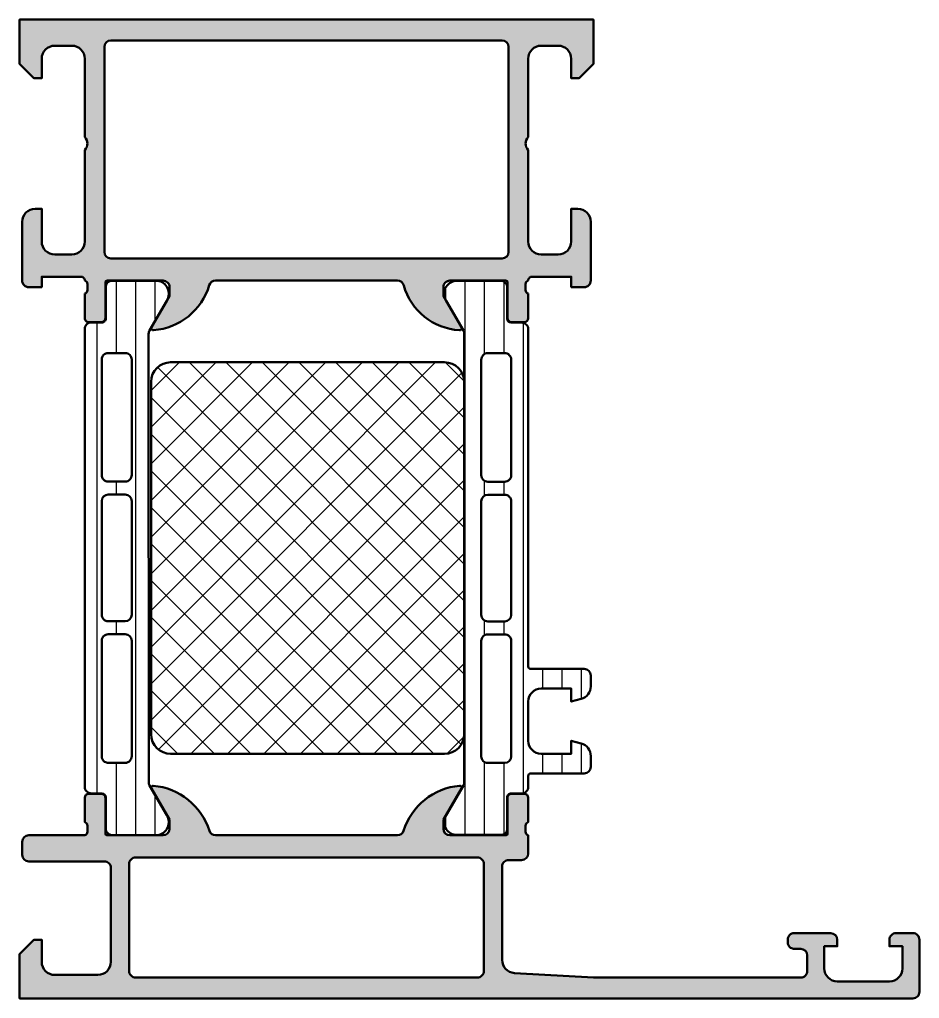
# Model space of a CAD drawing. Extents: x 0 to 69, y 0 to 75.
import ezdxf

# ---------------------------------------------------------------- set-up
doc = ezdxf.new("R2010")
doc.units = 0
for name, color, linetype, lineweight in [('0S-Alu contour', 7, 'Continuous', 50), ('0S-Alu hatch', 252, 'Continuous', 25), ('0S-Plastic contour', 254, 'Continuous', 50), ('0S-Plastic hatch', 253, 'Continuous', 25), ('0S-PT contour', 91, 'Continuous', 50), ('0S-PT hatch', 103, 'Continuous', 25)]:
    doc.layers.add(name, color=color, linetype=linetype, lineweight=lineweight)
pattern_1 = [(90, (0, 0), (-1.4859, 0), [])]

# ---------------------------------------------------------------- blocks, each defined once
blk = doc.blocks.new('347280__54115FE8_53F4_4163_AEB9_845120A99D18_')
at = {"layer": '0S-Alu hatch'}
h = blk.add_hatch(color=256, dxfattribs=at)
edge = h.paths.add_edge_path()
edge.add_ellipse((4.921163553456984, 12.76752059199311), major_axis=(-0.2788950563274032, 0), ratio=1, start_angle=106.41987641947819, end_angle=181.1645893740976, ccw=False)
edge.add_line((4.999999999999953, 12.5), (0.7000961358571649, 12.5))
edge.add_arc((0.7000961358571663, 12), 0.5, 90.00000000000017, 180)
edge.add_line((0.2000961358571662, 12), (0.2000961358571661, 10.99999952697544))
edge.add_arc((0.700099180726141, 11.00000257184423), 0.5000030448782461, 180.0003489156779, 269.9996476707685)
edge.add_line((0.7000961060548465, 10.49999952697544), (6.499999916079106, 10.49999952697544))
edge.add_ellipse((6.500003555435738, 10.00000316633207), major_axis=(-0.4999963606566121, 0), ratio=1, start_angle=179.9995829571355, end_angle=270.0004170425858, ccw=False)
edge.add_line((6.999999916079105, 9.99999952697544), (6.999999916079103, 2.80000305557041))
edge.add_ellipse((5.999980092931275, 2.800022878718241), major_axis=(-1.000019823344302, 0), ratio=1, start_angle=90.0011357601926, end_angle=179.9988642393878, ccw=False)
edge.add_line((5.999999916079101, 1.800003055570414), (2.700012123110368, 1.800003055570414))
edge.add_ellipse((2.699981107679314, 2.799971920933788), major_axis=(-0.9999688658443675, 0), ratio=1, start_angle=-0.0017839387354001701, end_angle=90.00177710862818, ccw=False)
edge.add_line((1.700012242319644, 2.800003055570414), (1.700012242319645, 4.500000003812602))
edge.add_line((1.700012242319645, 4.500000003812602), (1.100006138804019, 4.500000003812602))
edge.add_line((1.100006138804019, 4.500000003812602), (0, 3.400001529691509))
edge.add_line((0, 3.400001529691509), (0, 0))
edge.add_line((0, 0), (68.50000659179933, -2.9e-15))
edge.add_arc((68.50001022786222, 0.499996363937113), 0.499996363950337, 269.9995833348552, 360.0004171022874)
edge.add_line((69.0000065917993, 0.500000003812616), (69.00000659179932, 4.500000003812603))
edge.add_arc((68.50001023115598, 4.50000364316926), 0.4999963606565819, 359.9995829571354, 450.0004170425861)
edge.add_line((68.50000659179935, 5.000000003812597), (67.19998828125246, 5.000000003812599))
edge.add_arc((67.19996802631572, 4.500050774159865), 0.4999492300630374, 89.9976787195175, 180.0058184440998)
edge.add_line((66.70001879883057, 4.5000000038126), (66.70001879883057, 4.000000003812601))
edge.add_line((66.70001879883057, 4.000000003812601), (67.70001879883057, 4.000000003812601))
edge.add_line((67.70001879883057, 4.000000003812601), (67.70001879883058, 2.30000305557042))
edge.add_ellipse((66.699975620331, 2.300046234069983), major_axis=(-1.000043179431732, 0), ratio=1, start_angle=90.00247383897351, end_angle=179.9975261609891, ccw=False)
edge.add_line((66.70001879883058, 1.300003055570402), (62.69998828125245, 1.300003055570416))
edge.add_ellipse((62.69997154912291, 2.299955806839036), major_axis=(-0.9999527514086087, 0), ratio=1, start_angle=-0.002707280691993219, end_angle=90.0009587257033, ccw=False)
edge.add_line((61.70001879883058, 2.30000305557042), (61.70001879883057, 4.000000003812601))
edge.add_line((61.70001879883057, 4.000000003812601), (62.70001879883057, 4.000000003812601))
edge.add_line((62.70001879883057, 4.000000003812601), (62.70001879883057, 4.500000003812601))
edge.add_arc((62.19997006305658, 4.499951268038614), 0.5000487381489312, 0.0055841639549441, 89.99441583599489)
edge.add_line((62.20001879883056, 5.000000003812601), (59.40000048828369, 5.000000003812598))
edge.add_arc((59.39998668829899, 4.500013803797314), 0.499986200205729, 89.99841859459237, 180.0015814054484)
edge.add_line((58.9000004882837, 4.500000003812583), (58.90000048828369, 4.300003055570419))
edge.add_arc((59.39998760670749, 4.299990173994212), 0.4999871185897355, 179.9985238419079, 270.0014761579301)
edge.add_line((59.4000004882837, 3.800003055570416), (59.9000004882837, 3.80000305557041))
edge.add_ellipse((59.89999774741608, 3.300000314702789), major_axis=(-0.5000027408751332, 0), ratio=1, start_angle=180.0003140784808, end_angle=269.99968592142784, ccw=False)
edge.add_line((60.40000048828371, 3.300003055570403), (60.4000004882837, 2.099998477933715))
edge.add_ellipse((59.90000412764031, 2.099994838577084), major_axis=(-0.4999963606566388, 0), ratio=1, start_angle=89.9995829574163, end_angle=180.0004170428646, ccw=False)
edge.add_line((59.9000004882837, 1.599998477933691), (44.00000659179933, 1.599998477933694))
edge.add_line((44.00000659179933, 1.599998477933694), (37.94296923828375, 1.94611359023838))
edge.add_ellipse((37.99999726338676, 2.944476824613395), major_axis=(-0.9999906716559358, 0), ratio=1, start_angle=-0.0006706298242988851, end_angle=86.730730647992, ccw=False)
edge.add_line((37.00000659179932, 2.944488529203235), (37.00000659179933, 10.09999800109651))
edge.add_ellipse((37.50000371916753, 10.10000087372833), major_axis=(-0.4999971273764557, 0), ratio=1, start_angle=-90.0003291812464, end_angle=0.0003291815056059022, ccw=False)
edge.add_line((37.50000659179932, 10.59999800109653), (38.49999998573589, 10.59999800109653))
edge.add_arc((38.49999998573589, 11.09999800109654), 0.5000000000000036, 270, 360)
edge.add_line((38.9999999857359, 11.09999799600222), (39, 12.5))
edge.add_ellipse((39.07883644654303, 12.7675205919931), major_axis=(-0.2788950563274171, 0), ratio=1, start_angle=-1.1645893740997053, end_angle=73.58012358050831, ccw=False)
edge.add_line((38.799999, 12.77318899999148), (38.799999, 13.2267829999915))
edge.add_ellipse((39.07886709564315, 13.23244365946857), major_axis=(-0.2789255417371295, 0), ratio=1, start_angle=-73.57540544464678, end_angle=1.1628700728890067, ccw=False)
edge.add_line((39, 13.49998699999149), (39, 15.37999799999999))
edge.add_arc((38.69999999999999, 15.37999799999999), 0.3000000000000114, 0, 90)
edge.add_line((38.69999999999999, 15.679998), (37.72002568095722, 15.679998))
edge.add_arc((37.72002568095721, 15.37999799999999), 0.3000000000000025, 89.99999999999864, 180)
edge.add_line((37.4200256809572, 15.37999799999999), (37.42002568095721, 12.62000000000001))
edge.add_ellipse((37.3000256809572, 12.62000000000001), major_axis=(-0.1200000000000116, 0), ratio=1, start_angle=90, end_angle=180, ccw=False)
edge.add_line((37.3000256809572, 12.5), (32.99999999999999, 12.50000000000001))
edge.add_ellipse((33, 13.00000000000001), major_axis=(-0.5, 0), ratio=1, start_angle=0, end_angle=89.9999999999992, ccw=False)
edge.add_line((32.5, 13.00000000000001), (32.5, 13.70000000000001))
edge.add_line((32.5, 13.70000000000001), (33.88149545762239, 16.09282032302756))
edge.add_arc((33.76188021535173, 16.1618802153517), 0.1381197846482964, 330.0000000000069, 457.7024374940962)
edge.add_arc((34.20949860333561, 11.32052898054744), 5.000000000000201, 95.3492280096192, 162.2202745732825)
edge.add_ellipse((28.97219232101647, 12.99999999999978), major_axis=(-0.4999999999997865, 0), ratio=1, start_angle=89.9999999999992, end_angle=162.2202745732805, ccw=False)
edge.add_line((28.97219232101646, 12.5), (15.02780767898355, 12.5))
edge.add_ellipse((15.02780767898353, 13.00000000000009), major_axis=(-0.5000000000000889, 0), ratio=1, start_angle=17.77972542671978, end_angle=90.00000000000222, ccw=False)
edge.add_arc((9.790501396664405, 11.32052898054775), 4.99999999999988, 17.77972542671744, 84.6507719903806)
edge.add_arc((10.23811978464827, 16.1618802153517), 0.1381197846482826, 82.29756250590209, 209.9999999999964)
edge.add_line((10.11850454237762, 16.09282032302757), (11.5, 13.70000000000003))
edge.add_line((11.5, 13.70000000000003), (11.5, 13.00000000000001))
edge.add_ellipse((11, 13.00000000000002), major_axis=(-0.5000000000000018, 0), ratio=1, start_angle=90, end_angle=180, ccw=False)
edge.add_line((11, 12.50000000000001), (6.699974319042793, 12.5))
edge.add_ellipse((6.699974319042794, 12.62), major_axis=(-0.1200000000000027, 0), ratio=1, start_angle=0, end_angle=89.9999999999996, ccw=False)
edge.add_line((6.579974319042791, 12.62), (6.579974319042791, 15.379998))
edge.add_arc((6.279974319042787, 15.37999799999999), 0.3000000000000043, 0, 90.00000000000067)
edge.add_line((6.279974319042783, 15.679998), (5.3, 15.679998))
edge.add_arc((5.300000000000002, 15.37999799999999), 0.3000000000000025, 90.00000000000033, 180)
edge.add_line((5, 15.37999799999999), (5, 13.49998699999149))
edge.add_ellipse((4.921132904356829, 13.23244365946855), major_axis=(-0.2789255417371516, 0), ratio=1, start_angle=178.8371299271133, end_angle=253.5754054446448, ccw=False)
edge.add_line((5.200000999999999, 13.22678299999149), (5.200001, 12.77318899999148))
edge = h.paths.add_edge_path()
edge.add_ellipse((35.10001556794672, 10.29999782197051), major_axis=(-0.4999971273764699, 0), ratio=1, start_angle=179.9996708184945, end_angle=270.00032918124725, ccw=False)
edge.add_line((35.60001269531494, 10.29999494933871), (35.60001269531495, 2.100006107328225))
edge.add_ellipse((35.10001556794675, 2.100003234696429), major_axis=(-0.4999971273764552, 0), ratio=1, start_angle=89.9996708187511, end_angle=180.0003291815056, ccw=False)
edge.add_line((35.10001269531494, 1.600006107328226), (8.90001670074708, 1.600006107328226))
edge.add_ellipse((8.900013828115283, 2.100003234696435), major_axis=(-0.499997127376461, 0), ratio=1, start_angle=-0.0003291815056059022, end_angle=90.00032918124748, ccw=False)
edge.add_line((8.400016700747074, 2.100006107328226), (8.400016700747074, 10.29999494933871))
edge.add_ellipse((8.900013828115283, 10.29999782197051), major_axis=(-0.499997127376461, 0), ratio=1, start_angle=-90.00032918124668, end_angle=0.0003291815056059022, ccw=False)
edge.add_line((8.900016700747074, 10.79999494933872), (35.10001269531493, 10.79999494933873))
at = {"layer": '0S-Alu contour', "color": 7}
for points in [[(10.11850454237762, 16.09282032302757), (11.5, 13.70000000000003), (11.5, 13.00000000000001)], [(32.5, 13.00000000000001), (32.5, 13.70000000000001), (33.88149545762239, 16.09282032302756)], [(5, 15.37999799999999), (5, 13.49998699999149)], [(6.279974319042783, 15.679998), (5.3, 15.679998)], [(6.579974319042791, 12.62), (6.579974319042791, 15.379998)], [(37.4200256809572, 15.37999799999999), (37.42002568095721, 12.62000000000001)], [(38.69999999999999, 15.679998), (37.72002568095722, 15.679998)], [(39, 13.49998699999149), (39, 15.37999799999999)], [(5.200000999999999, 13.22678299999149), (5.200001, 12.77318899999148)], [(38.799999, 12.77318899999148), (38.799999, 13.2267829999915)], [(4.999999999999953, 12.5), (0.7000961358571649, 12.5)], [(11, 12.50000000000001), (6.699974319042793, 12.5)], [(28.97219232101646, 12.5), (15.02780767898355, 12.5)], [(37.3000256809572, 12.5), (32.99999999999999, 12.50000000000001)], [(38.9999999857359, 11.09999799600222), (39, 12.5)], [(0.2000961358571662, 12), (0.2000961358571661, 10.99999952697544)], [(8.900016700747074, 10.79999494933872), (35.10001269531493, 10.79999494933873)], [(37.50000659179932, 10.59999800109653), (38.49999998573589, 10.59999800109653)], [(0.7000961060548465, 10.49999952697544), (6.499999916079106, 10.49999952697544)], [(6.999999916079105, 9.99999952697544), (6.999999916079103, 2.80000305557041)], [(8.400016700747074, 2.100006107328226), (8.400016700747074, 10.29999494933871)], [(35.60001269531494, 10.29999494933871), (35.60001269531495, 2.100006107328225)], [(37.00000659179932, 2.944488529203235), (37.00000659179933, 10.09999800109651)], [(62.20001879883056, 5.000000003812601), (59.40000048828369, 5.000000003812598)], [(68.50000659179935, 5.000000003812597), (67.19998828125246, 5.000000003812599)], [(1.700012242319644, 2.800003055570414), (1.700012242319645, 4.500000003812602), (1.100006138804019, 4.500000003812602), (0, 3.400001529691509), (0, 0), (68.50000659179933, -2.9e-15)], [(58.9000004882837, 4.500000003812583), (58.90000048828369, 4.300003055570419)], [(59.4000004882837, 3.800003055570416), (59.9000004882837, 3.80000305557041)], [(61.70001879883058, 2.30000305557042), (61.70001879883057, 4.000000003812601), (62.70001879883057, 4.000000003812601), (62.70001879883057, 4.500000003812601)], [(66.70001879883057, 4.5000000038126), (66.70001879883057, 4.000000003812601), (67.70001879883057, 4.000000003812601), (67.70001879883058, 2.30000305557042)], [(69.0000065917993, 0.500000003812616), (69.00000659179932, 4.500000003812603)], [(60.40000048828371, 3.300003055570403), (60.4000004882837, 2.099998477933715)], [(5.999999916079101, 1.800003055570414), (2.700012123110368, 1.800003055570414)], [(35.10001269531494, 1.600006107328226), (8.90001670074708, 1.600006107328226)], [(59.9000004882837, 1.599998477933691), (44.00000659179933, 1.599998477933694), (37.94296923828375, 1.94611359023838)], [(66.70001879883058, 1.300003055570402), (62.69998828125245, 1.300003055570416)]]:
    blk.add_lwpolyline(points, dxfattribs=at)
for centre, radius, start, end in [((10.23811978464827, 16.1618802153517), 0.1381197846482826, 82.29756250590209, 209.9999999999964), ((9.790501396664405, 11.32052898054775), 4.99999999999988, 17.77972542671744, 84.6507719903806), ((34.20949860333561, 11.32052898054744), 5.000000000000201, 95.3492280096192, 162.2202745732825), ((33.76188021535173, 16.1618802153517), 0.1381197846482964, 330.0000000000069, 97.70243749409619), ((5.300000000000002, 15.37999799999999), 0.3000000000000025, 90.00000000000033, 180), ((6.279974319042787, 15.37999799999999), 0.3000000000000043, 0, 90.00000000000067), ((37.72002568095721, 15.37999799999999), 0.3000000000000025, 89.99999999999864, 180), ((38.69999999999999, 15.37999799999999), 0.3000000000000114, 0, 90), ((0.7000961358571663, 12), 0.5, 90.00000000000017, 180), ((0.700099180726141, 11.00000257184423), 0.5000030448782461, 180.0003489156779, 269.9996476707685), ((38.49999998573589, 11.09999800109654), 0.5000000000000036, 270, 0), ((59.39998668829899, 4.500013803797314), 0.499986200205729, 89.99841859459237, 180.0015814054484), ((62.19997006305658, 4.499951268038614), 0.5000487381489312, 0.0055841639549441, 89.99441583599489), ((67.19996802631572, 4.500050774159865), 0.4999492300630374, 89.9976787195175, 180.0058184440998), ((68.50001023115598, 4.50000364316926), 0.4999963606565819, 359.9995829571354, 90.00041704258616), ((59.39998760670749, 4.299990173994212), 0.4999871185897355, 179.9985238419079, 270.0014761579301), ((68.50001022786222, 0.499996363937113), 0.499996363950337, 269.9995833348552, 0.0004171022873881)]:
    blk.add_arc(centre, radius, start, end, dxfattribs=at)
at = {"layer": '0S-Alu contour', "color": 7, "extrusion": (0, 0, -1)}
for centre, radius, start, end in [((-4.921132904356829, 13.23244365946855), 0.2789255417371516, 106.4245945553552, 181.1628700728868), ((-4.921163553456984, 12.76752059199311), 0.2788950563274032, 178.8354106259024, 253.5801235805218), ((-11, 13.00000000000002), 0.5000000000000018, 180, 270), ((-15.02780767898353, 13.00000000000009), 0.5000000000000889, 269.9999999999978, 342.2202745732802), ((-28.97219232101647, 12.99999999999978), 0.4999999999997865, 197.7797254267196, 270.0000000000008), ((-33, 13.00000000000001), 0.5, 270.0000000000008, 0), ((-39.07883644654303, 12.7675205919931), 0.2788950563274171, 286.4198764194917, 1.164589374099741), ((-39.07886709564315, 13.23244365946857), 0.2789255417371295, 358.837129927111, 73.57540544464682), ((-6.699974319042794, 12.62), 0.1200000000000028, 270.0000000000004, 0), ((-37.3000256809572, 12.62000000000001), 0.1200000000000116, 180, 270), ((-8.900013828115283, 10.29999782197051), 0.499997127376461, 359.9996708184944, 90.00032918124668), ((-35.10001556794672, 10.29999782197051), 0.4999971273764699, 89.99967081875272, 180.0003291815056), ((-37.50000371916753, 10.10000087372833), 0.4999971273764557, 359.9996708184944, 90.00032918124649), ((-6.500003555435738, 10.00000316633207), 0.4999963606566121, 89.99958295741416, 180.0004170428646), ((-59.89999774741608, 3.300000314702789), 0.5000027408751332, 90.00031407857217, 179.9996859215192), ((-2.699981107679314, 2.799971920933788), 0.9999688658443675, 269.9982228913718, 0.0017839387354142), ((-5.999980092931275, 2.800022878718241), 1.000019823344302, 180.0011357606123, 269.9988642398074), ((-37.99999726338676, 2.944476824613395), 0.999990671655936, 273.2692693520081, 0.000670629824406), ((-62.69997154912291, 2.299955806839036), 0.9999527514086087, 269.9990412742967, 0.002707280692036), ((-66.699975620331, 2.300046234069983), 1.000043179431732, 180.002473839011, 269.9975261610265), ((-8.900013828115283, 2.100003234696435), 0.499997127376461, 269.9996708187525, 0.0003291815055843), ((-35.10001556794675, 2.100003234696429), 0.4999971273764552, 179.9996708184944, 270.0003291812489), ((-59.90000412764031, 2.099994838577084), 0.4999963606566388, 179.9995829571354, 270.0004170425837)]:
    blk.add_arc(centre, radius, start, end, dxfattribs=at)
blk = doc.blocks.new('345120__3F1FFD4B_0FD6_487E_98BD_46B0123ECF25_')
at = {"layer": '0S-Alu hatch'}
h = blk.add_hatch(color=256, dxfattribs=at)
edge = h.paths.add_edge_path()
edge.add_line((42.29991912841795, 72.00045013427822), (42.29991912841796, 70.49999237060545))
edge.add_line((42.29991912841796, 70.49999237060545), (42.89989471435546, 70.49999237060545))
edge.add_line((42.89989471435546, 70.49999237060545), (43.99987030029296, 71.59996795654297))
edge.add_line((43.99987030029296, 71.59996795654297), (43.99987030029298, 75))
edge.add_line((43.99987030029298, 75), (0, 75))
edge.add_line((0, 75), (0, 71.59996795654297))
edge.add_line((0, 71.59996795654297), (1.099975585937499, 70.49999237060545))
edge.add_line((1.099975585937499, 70.49999237060545), (1.699951171875, 70.49999237060545))
edge.add_line((1.699951171875, 70.49999237060545), (1.699951171874999, 72.00045013427734))
edge.add_ellipse((2.700037571150557, 72.00035610491898), major_axis=(-1.000086403695935, 0), ratio=1, start_angle=270.0049498861601, end_angle=359.99461298015063, ccw=False)
edge.add_line((2.699951171875, 73.00044250488281), (4, 73.00044250488281))
edge.add_ellipse((3.999945191311759, 72.00038769658362), major_axis=(-1.00005480980111, 0), ratio=1, start_angle=180.002703004082, end_angle=269.9968598655917, ccw=False)
edge.add_line((5.000000000000006, 72.00043487549024), (5, 66))
edge.add_ellipse((4.475160659681642, 65.5), major_axis=(-0.7248836686985083, 0), ratio=1, start_angle=136.3884232636866, end_angle=223.6115767363134, ccw=False)
edge.add_line((5, 65), (5, 58))
edge.add_ellipse((3.999941202271034, 58.00005879772896), major_axis=(-1.00005879945745, 0), ratio=1, start_angle=90.00336866364108, end_angle=179.996631336242, ccw=False)
edge.add_line((4, 57.00000000000001), (2.699951171875, 57))
edge.add_ellipse((2.700038642443937, 58.00008747056893), major_axis=(-1.000087474394151, 0), ratio=1, start_angle=0.005011256110094564, end_angle=89.99498874391861, ccw=False)
edge.add_line((1.699951171875001, 57.9999999999995), (1.699951171875, 60.5))
edge.add_line((1.699951171875, 60.5), (1.199951171875, 60.5))
edge.add_arc((1.200038642443942, 59.49991252943106), 1.000087474394158, 90.00501125608184, 179.9949887438899)
edge.add_line((0.1999511718750002, 59.50000000000049), (0.20001220703125, 55))
edge.add_arc((0.6999814664105888, 54.99997688836301), 0.4999692599135194, 179.9973514386468, 270.0035228322339)
edge.add_line((0.7000122070312534, 54.50000762939453), (1.70001220703125, 54.5))
edge.add_line((1.70001220703125, 54.5), (1.70001220703125, 55.29999542236328))
edge.add_line((1.70001220703125, 55.29999542236328), (4.699920654296866, 55.29999542236328))
edge.add_ellipse((4.70053773361598, 55.00062467693962), major_axis=(-0.2993713814017683, 0), ratio=1, start_angle=179.8789847210085, end_angle=270.11810102048184, ccw=False)
edge.add_ellipse((4.921072000722576, 54.73247177861234), major_axis=(-0.2788950563274377, 0), ratio=1, start_angle=178.8354106259045, end_angle=253.5801235805051, ccw=False)
edge.add_line((5.199909447265627, 54.72680337061397), (5.199909447265627, 54.27320937061399))
edge.add_ellipse((4.921041351622468, 54.26754871113692), major_axis=(-0.2789255417371409, 0), ratio=1, start_angle=106.42459455535251, end_angle=181.1628700728881, ccw=False)
edge.add_line((4.999908447265623, 54.00000537061398), (4.999908447265625, 52.11999437060547))
edge.add_arc((5.299908447265626, 52.11999437060547), 0.3000000000000007, 180, 270.0000000000002)
edge.add_line((5.299908447265627, 51.81999437060547), (6.27988276630841, 51.81999437060547))
edge.add_arc((6.279882766308411, 52.11999437060547), 0.3000000000000043, 269.9999999999998, 360)
edge.add_line((6.579882766308415, 52.11999437060547), (6.579882766308412, 54.87999237060546))
edge.add_ellipse((6.699882766308405, 54.87999237060547), major_axis=(-0.119999999999993, 0), ratio=1, start_angle=269.99999999999704, end_angle=360, ccw=False)
edge.add_line((6.699882766308411, 54.99999237060546), (10.99987792968751, 55.0001220703125))
edge.add_ellipse((10.99989081194118, 54.50013495270454), major_axis=(-0.4999871177739147, 0), ratio=1, start_angle=179.9993980350858, end_angle=270.0014762355673, ccw=False)
edge.add_line((11.4998779296875, 54.50012969970502), (11.4998779296875, 53.80012512207031))
edge.add_line((11.4998779296875, 53.80012512207031), (10.11163330078125, 51.3956069946289))
edge.add_arc((10.2354760166632, 51.33769717461277), 0.1367134431258271, 154.9388426484942, 284.9266257937842)
edge.add_arc((9.920909795920158, 56.01638100774355), 4.823483216037484, 274.1585276595125, 343.4516360774273)
edge.add_ellipse((15.02389249098136, 54.50012207031239), major_axis=(-0.5000000000001121, 0), ratio=1, start_angle=269.999999999999, end_angle=343.451636077428, ccw=False)
edge.add_line((15.02389249098137, 55.0001220703125), (28.97897234221998, 55.0001220703125))
edge.add_ellipse((28.97897234222, 54.50012207031238), major_axis=(-0.5000000000001208, 0), ratio=1, start_angle=195.5022685849566, end_angle=270.00000000000205, ccw=False)
edge.add_arc((33.97791587154023, 55.88666495980151), 4.687671692939359, 195.5022685849561, 266.9583986954666)
edge.add_arc((33.76730593307565, 51.33526302328413), 0.1351541355356594, 253.6162966762189, 386.5182348815064)
edge.add_line((33.88824081420898, 51.39560699462891), (32.49999618530273, 53.8001251220703))
edge.add_line((32.49999618530273, 53.8001251220703), (32.49999618530273, 54.50012969970702))
edge.add_ellipse((32.99998330304906, 54.50013495270452), major_axis=(-0.4999871177739239, 0), ratio=1, start_angle=-90.00147623556478, end_angle=0.0006019649143240713, ccw=False)
edge.add_line((32.99999618530272, 55.00012207031248), (37.3000220396001, 55.00012952636687))
edge.add_ellipse((37.30002203960011, 54.88012969970704), major_axis=(-0.1199998266598357, 0), ratio=1, start_angle=180, end_angle=270.00000000000676, ccw=False)
edge.add_line((37.42002186625994, 54.88012969970703), (37.42002186625994, 52.12013169970703))
edge.add_arc((37.72002186625995, 52.12013169970703), 0.3000000000000043, 180, 269.9999999999986)
edge.add_line((37.72002186625994, 51.82013169970701), (38.69999618530272, 51.82013169970701))
edge.add_arc((38.69999618530271, 52.12013169970703), 0.3000000000000043, 270.0000000000013, 360)
edge.add_line((38.99999618530272, 52.12013169970703), (38.99999618530272, 54.00014269971554))
edge.add_ellipse((39.07886328094588, 54.26768604023847), major_axis=(-0.2789255417371423, 0), ratio=1, start_angle=-1.1628700728879835, end_angle=73.57540544464621, ccw=False)
edge.add_line((38.79999518530272, 54.27334669971553), (38.79999518530274, 54.72694069971554))
edge.add_ellipse((39.07883263184574, 54.73260910771394), major_axis=(-0.2788950563273887, 0), ratio=1, start_angle=-73.58012358050212, end_angle=1.1645893741044802, ccw=False)
edge.add_ellipse((39.29930476826628, 55.00068701524947), major_axis=(-0.2993091018266813, 0), ratio=1, start_angle=-90.1234469669696, end_angle=0.1066851849668069, ccw=False)
edge.add_line((39.2999496459961, 55.29999542236328), (42.29985809326172, 55.29999542236328))
edge.add_line((42.29985809326172, 55.29999542236328), (42.29985809326172, 54.50000000000001))
edge.add_line((42.29985809326172, 54.50000000000001), (43.29985809326171, 54.50000762939453))
edge.add_arc((43.29988883388238, 54.99997688836302), 0.4999692599135316, 269.9964771677659, 360.0026485613531)
edge.add_line((43.79985809326172, 55.00000000000003), (43.79991912841797, 59.5))
edge.add_arc((42.79983165784902, 59.49991252943106), 1.000087474394158, 0.0050112561101264, 89.99498874391819)
edge.add_line((42.79991912841796, 60.5), (42.29991912841796, 60.5))
edge.add_line((42.29991912841796, 60.5), (42.29991912841796, 58))
edge.add_ellipse((41.29983165784903, 58.00008747056893), major_axis=(-1.000087474394151, 0), ratio=1, start_angle=90.00501125608139, end_angle=179.99498874389, ccw=False)
edge.add_line((41.29991912841797, 57), (39.99987030029297, 57))
edge.add_ellipse((39.99992287798285, 58.00004876279931), major_axis=(-1.000048764181455, 0), ratio=1, start_angle=0.0027937662852082212, end_angle=89.99698766716602, ccw=False)
edge.add_line((38.99987411499024, 58.00000000000135), (38.99987411499024, 65))
edge.add_ellipse((39.52471345530859, 65.5), major_axis=(-0.7248836686985038, 0), ratio=1, start_angle=-43.61157673631379, end_angle=43.61157673631379, ccw=False)
edge.add_line((38.99987411499024, 66), (38.99987411499024, 72.00043487548828))
edge.add_ellipse((39.99991888881756, 72.00039773154604), major_axis=(-1.000044774517131, 0), ratio=1, start_angle=270.00278379275005, end_angle=359.9978719041484, ccw=False)
edge.add_line((39.99987030029297, 73.0004425048828), (41.29991912841797, 73.00044250488281))
edge.add_ellipse((41.2998327291424, 72.00035610491898), major_axis=(-1.000086403695928, 0), ratio=1, start_angle=180.0053870199847, end_angle=269.99505011383974, ccw=False)
edge = h.paths.add_edge_path()
edge.add_line((37.49985885620117, 72.89999389648438), (37.49985885620117, 57.19999694824297))
edge.add_ellipse((36.99985611533357, 57.19999968910979), major_axis=(-0.5000027408751199, 0), ratio=1, start_angle=90.00031407857063, end_angle=179.9996859215194, ccw=False)
edge.add_line((36.99985885620117, 56.69999694824219), (7.000015258789062, 56.69999694824219))
edge.add_ellipse((7.000017999656683, 57.19999968910981), major_axis=(-0.5000027408751332, 0), ratio=1, start_angle=0.00031407848081244083, end_angle=89.9996859214279, ccw=False)
edge.add_line((6.500015258789062, 57.19999694824219), (6.500015258789062, 72.89999389648356))
edge.add_ellipse((7.000017999656677, 72.89999115561676), major_axis=(-0.500002740875127, 0), ratio=1, start_angle=270.00031407857136, end_angle=359.99968592151924, ccw=False)
edge.add_line((7.000015258789062, 73.39999389648438), (36.99985885620117, 73.39999389648438))
edge.add_ellipse((36.99985611533357, 72.89999115561676), major_axis=(-0.5000027408751199, 0), ratio=1, start_angle=180.0003140784808, end_angle=269.99968592142943, ccw=False)
at = {"layer": '0S-Alu contour', "color": 7}
for points in [[(42.29991912841795, 72.00045013427822), (42.29991912841796, 70.49999237060545), (42.89989471435546, 70.49999237060545), (43.99987030029296, 71.59996795654297), (43.99987030029298, 75), (0, 75), (0, 71.59996795654297), (1.099975585937499, 70.49999237060545), (1.699951171875, 70.49999237060545), (1.699951171874999, 72.00045013427734)], [(2.699951171875, 73.00044250488281), (4, 73.00044250488281)], [(6.500015258789062, 57.19999694824219), (6.500015258789062, 72.89999389648356)], [(7.000015258789062, 73.39999389648438), (36.99985885620117, 73.39999389648438)], [(37.49985885620117, 72.89999389648438), (37.49985885620117, 57.19999694824297)], [(39.99987030029297, 73.0004425048828), (41.29991912841797, 73.00044250488281)], [(5.000000000000006, 72.00043487549024), (5, 66)], [(38.99987411499024, 66), (38.99987411499024, 72.00043487548828)], [(5, 65), (5, 58)], [(38.99987411499024, 58.00000000000135), (38.99987411499024, 65)], [(1.699951171875001, 57.9999999999995), (1.699951171875, 60.5), (1.199951171875, 60.5)], [(42.79991912841796, 60.5), (42.29991912841796, 60.5), (42.29991912841796, 58)], [(0.1999511718750002, 59.50000000000049), (0.20001220703125, 55)], [(43.79985809326172, 55.00000000000003), (43.79991912841797, 59.5)], [(4, 57.00000000000001), (2.699951171875, 57)], [(36.99985885620117, 56.69999694824219), (7.000015258789062, 56.69999694824219)], [(41.29991912841797, 57), (39.99987030029297, 57)], [(0.7000122070312534, 54.50000762939453), (1.70001220703125, 54.5), (1.70001220703125, 55.29999542236328), (4.699920654296866, 55.29999542236328)], [(6.579882766308415, 52.11999437060547), (6.579882766308412, 54.87999237060546)], [(6.699882766308411, 54.99999237060546), (10.99987792968751, 55.0001220703125)], [(15.02389249098137, 55.0001220703125), (28.97897234221998, 55.0001220703125)], [(32.99999618530272, 55.00012207031248), (37.3000220396001, 55.00012952636687)], [(37.42002186625994, 54.88012969970703), (37.42002186625994, 52.12013169970703)], [(39.2999496459961, 55.29999542236328), (42.29985809326172, 55.29999542236328), (42.29985809326172, 54.50000000000001), (43.29985809326171, 54.50000762939453)], [(5.199909447265627, 54.72680337061397), (5.199909447265627, 54.27320937061399)], [(11.4998779296875, 54.50012969970502), (11.4998779296875, 53.80012512207031), (10.11163330078125, 51.3956069946289)], [(33.88824081420898, 51.39560699462891), (32.49999618530273, 53.8001251220703), (32.49999618530273, 54.50012969970702)], [(38.79999518530272, 54.27334669971553), (38.79999518530274, 54.72694069971554)], [(38.99999618530272, 52.12013169970703), (38.99999618530272, 54.00014269971554)], [(4.999908447265623, 54.00000537061398), (4.999908447265625, 52.11999437060547)], [(5.299908447265627, 51.81999437060547), (6.27988276630841, 51.81999437060547)], [(37.72002186625994, 51.82013169970701), (38.69999618530272, 51.82013169970701)]]:
    blk.add_lwpolyline(points, dxfattribs=at)
at = {"layer": '0S-Alu contour', "color": 7, "extrusion": (0, 0, -1)}
for centre, radius, start, end in [((-2.700037571150557, 72.00035610491898), 1.000086403695935, 0.0053870198493499, 89.9950501138399), ((-3.999945191311759, 72.00038769658362), 1.00005480980111, 90.00314013440828, 179.997296995918), ((-7.000017999656677, 72.89999115561676), 0.500002740875127, 0.0003140784807261, 89.99968592142865), ((-36.99985611533357, 72.89999115561676), 0.5000027408751199, 90.00031407857054, 179.9996859215192), ((-39.99991888881756, 72.00039773154604), 1.000044774517131, 0.0021280958516367, 89.99721620724998), ((-41.2998327291424, 72.00035610491898), 1.000086403695928, 90.00494988616028, 179.9946129800153), ((-4.475160659681642, 65.5), 0.7248836686985083, 136.3884232636866, 223.6115767363134), ((-39.52471345530859, 65.5), 0.7248836686985038, 316.3884232636862, 43.61157673631377), ((-2.700038642443937, 58.00008747056893), 1.000087474394151, 270.0050112560815, 359.9949887438899), ((-3.999941202271034, 58.00005879772896), 1.00005879945745, 180.003368663758, 269.9966313363589), ((-39.99992287798285, 58.00004876279931), 1.000048764181455, 270.003012332834, 359.9972062337148), ((-41.29983165784903, 58.00008747056893), 1.000087474394151, 180.0050112561101, 269.9949887439186), ((-7.000017999656683, 57.19999968910981), 0.5000027408751332, 270.0003140785721, 359.9996859215192), ((-36.99985611533357, 57.19999968910979), 0.5000027408751199, 180.0003140784807, 269.9996859214294), ((-4.70053773361598, 55.00062467693962), 0.2993713814017683, 89.88189897951818, 180.1210152789915), ((-4.921072000722576, 54.73247177861234), 0.2788950563274377, 106.4198764194949, 181.1645893740956), ((-6.699882766308405, 54.87999237060547), 0.119999999999993, 0, 90.00000000000296), ((-10.99989081194118, 54.50013495270454), 0.4999871177739148, 89.9985237644327, 180.0006019649143), ((-15.02389249098136, 54.50012207031239), 0.5000000000001121, 16.54836392257194, 90.00000000000102), ((-28.97897234222, 54.50012207031238), 0.5000000000001208, 89.99999999999797, 164.4977314150434), ((-32.99998330304906, 54.50013495270452), 0.4999871177739239, 359.9993980350857, 90.00147623556484), ((-37.30002203960011, 54.88012969970704), 0.1199998266598357, 89.99999999999324, 180), ((-39.07883263184574, 54.73260910771394), 0.2788950563273888, 358.8354106258955, 73.58012358050217), ((-39.29930476826628, 55.00068701524947), 0.2993091018266813, 359.8933148150332, 90.1234469669697), ((-4.921041351622468, 54.26754871113692), 0.2789255417371409, 178.8371299271119, 253.5754054446475), ((-39.07886328094588, 54.26768604023847), 0.2789255417371423, 286.4245945553538, 1.162870072888105)]:
    blk.add_arc(centre, radius, start, end, dxfattribs=at)
at = {"layer": '0S-Alu contour', "color": 7}
for centre, radius, start, end in [((1.200038642443942, 59.49991252943106), 1.000087474394158, 90.00501125608184, 179.9949887438899), ((42.79983165784902, 59.49991252943106), 1.000087474394158, 0.0050112561101264, 89.99498874391819), ((0.6999814664105888, 54.99997688836301), 0.4999692599135194, 179.9973514386468, 270.0035228322339), ((43.29988883388238, 54.99997688836302), 0.4999692599135316, 269.9964771677659, 0.0026485613531484), ((9.920909795920158, 56.01638100774355), 4.823483216037484, 274.1585276595125, 343.4516360774273), ((33.97791587154023, 55.88666495980151), 4.687671692939359, 195.5022685849561, 266.9583986954666), ((5.299908447265626, 52.11999437060547), 0.3000000000000007, 180, 270.0000000000002), ((6.279882766308411, 52.11999437060547), 0.3000000000000043, 269.9999999999998, 0), ((37.72002186625995, 52.12013169970703), 0.3000000000000043, 180, 269.9999999999986), ((38.69999618530271, 52.12013169970703), 0.3000000000000043, 270.0000000000013, 0), ((10.2354760166632, 51.33769717461277), 0.1367134431258271, 154.9388426484942, 284.9266257937842), ((33.76730593307565, 51.33526302328413), 0.1351541355356594, 253.6162966762189, 26.51823488150635)]:
    blk.add_arc(centre, radius, start, end, dxfattribs=at)
blk = doc.blocks.new('382160__17D92F05_79FE_4833_8675_B81BA75DEEA3_')
at = {"layer": '0S-PT hatch'}
h = blk.add_hatch(dxfattribs=at)
h.set_pattern_fill('ANSI37', color=256, scale=0.625, angle=90, style=0)
h.set_pattern_definition([(135, (0, 0), (-1.403165018917055, -1.403165018917055), []), (225, (0, 0), (1.403165018917055, -1.403165018917055), [])])
edge = h.paths.add_edge_path()
edge.add_line((11.58509296333301, 18.74119923911583), (32.58509296333301, 18.74119923911583))
edge.add_arc((32.58509296333301, 20.24119923911583), 1.5, 270, 360)
edge.add_line((34.08509296333301, 20.24119923911583), (34.08509296333301, 47.24119923911582))
edge.add_arc((32.58509296333301, 47.24119923911582), 1.5, 0, 90)
edge.add_line((32.58509296333301, 48.74119923911583), (11.58509296333301, 48.74119923911583))
edge.add_arc((11.58509296333301, 47.24119923911582), 1.5, 90, 180)
edge.add_line((10.08509296333301, 47.24119923911582), (10.08509296333301, 20.24119923911583))
edge.add_arc((11.58509296333301, 20.24119923911583), 1.5, 180, 270)
at = {"layer": '0S-PT contour', "color": 7}
for points in [[(32.58509296333301, 48.74119923911583), (11.58509296333301, 48.74119923911583)], [(10.08509296333301, 47.24119923911582), (10.08509296333301, 20.24119923911583)], [(34.08509296333301, 20.24119923911583), (34.08509296333301, 47.24119923911582)], [(11.58509296333301, 18.74119923911583), (32.58509296333301, 18.74119923911583)]]:
    blk.add_lwpolyline(points, dxfattribs=at)
for centre, start, end in [((11.58509296333301, 47.24119923911582), 90, 180), ((32.58509296333301, 47.24119923911582), 0, 90), ((11.58509296333301, 20.24119923911583), 180, 270), ((32.58509296333301, 20.24119923911583), 270, 0)]:
    blk.add_arc(centre, 1.5, start, end, dxfattribs=at)
blk = doc.blocks.new('284035__4870DEC0_6BB3_418B_A2FA_9E65F063AF15___88D5FFFB_4E61_4395_B3DC_FDBF0FC80555_')
at = {"layer": '0S-Plastic hatch'}
h = blk.add_hatch(dxfattribs=at)
h.set_pattern_fill('ANSI31', color=256, scale=0.4680000000000001, angle=45, style=0)
h.set_pattern_definition(pattern_1)
edge = h.paths.add_edge_path()
edge.add_ellipse((36.88988873445961, 54.48254871698273), major_axis=(-0.499995977445579, 0), ratio=1, start_angle=180.0017728167249, end_angle=270.0023777790729, ccw=False)
edge.add_line((37.38988471166585, 54.4825641876025), (37.38963969108503, 52.08256579421702))
edge.add_arc((37.68963969088824, 52.08257666045134), 0.2999999999999975, 180.0020752978985, 270.0020752978848)
edge.add_line((37.68965055712255, 51.78257666064813), (38.49998188993748, 51.78260528706632))
edge.add_ellipse((38.50000267914015, 51.28260796640052), major_axis=(-0.4999973210979845, 0), ratio=1, start_angle=180.0017683158931, end_angle=270.0023822799104, ccw=False)
edge.add_line((39.00000000000001, 51.28262339778483), (39.000022921558, 25.44125658823265))
edge.add_arc((39.20416178718004, 25.445375387072), 0.2041804127758795, 181.1558689438168, 269.5149389342805)
edge.add_line((39.20243323428477, 25.24120229122875), (43.30243323427305, 25.24120229122875))
edge.add_ellipse((43.30243323427304, 24.74120229122881), major_axis=(-0.4999999999999467, 0), ratio=1, start_angle=180, end_angle=269.9999999999992, ccw=False)
edge.add_line((43.802433234273, 24.7412022912288), (43.802433234273, 23.91045306784114))
edge.add_ellipse((42.80243323427293, 23.91045306784116), major_axis=(-1.000000000000063, 0), ratio=1, start_angle=105.00000000108221, end_angle=180, ccw=False)
edge.add_line((43.06125227939371, 22.94452724155692), (42.30243323427305, 22.74120229122875))
edge.add_line((42.30243323427305, 22.74120229122875), (42.30243323427306, 23.74120229122875))
edge.add_line((42.30243323427306, 23.74120229122875), (40.00243323428464, 23.74120229122875))
edge.add_arc((40.00414226812572, 22.73707631855115), 1.004127427074073, 90.09751797508503, 179.770140321516)
edge.add_line((39.00002292155802, 22.74110467439829), (39.00002292155802, 19.74122632025461))
edge.add_arc((40.00414248000591, 19.74532877543038), 1.004127938958019, 180.2340877213157, 269.9024699846797)
edge.add_line((40.0024332342847, 18.74120229122874), (42.30243323427305, 18.74120229122874))
edge.add_line((42.30243323427305, 18.74120229122874), (42.30243323427316, 19.74120229122869))
edge.add_line((42.30243323427316, 19.74120229122869), (43.06125227939374, 19.53787734087043))
edge.add_ellipse((42.80243323427312, 18.57195151458677), major_axis=(-0.9999999999994669, 0), ratio=1, start_angle=180, end_angle=254.99999999891878, ccw=False)
edge.add_line((43.8024332342726, 18.5719515145868), (43.80243323427305, 17.74120229122874))
edge.add_ellipse((43.30243323427305, 17.74120229122874), major_axis=(-0.5, 0), ratio=1, start_angle=90, end_angle=180, ccw=False)
edge.add_line((43.30243323427305, 17.24120229122874), (39.20243323428469, 17.24120229122874))
edge.add_arc((39.20243323428469, 17.04120229122876), 0.1999999999999869, 90.00000000000205, 180)
edge.add_line((39.0024332342847, 17.04120229122876), (39.00111268929476, 16.20013004610087))
edge.add_ellipse((38.50111536862898, 16.20010925689817), major_axis=(-0.4999973210979703, 0), ratio=1, start_angle=90.00176831586009, end_angle=180.0023822800019, ccw=False)
edge.add_line((38.50113080001328, 15.70011193603833), (37.69079946719838, 15.70008330962012))
edge.add_arc((37.6908103334327, 15.40008330981691), 0.2999999999999955, 90.00207529788617, 180.0020752978985)
edge.add_line((37.3908103336295, 15.40007244358259), (37.39122921384229, 13.00007407424409))
edge.add_ellipse((36.93574517351637, 12.98161790300901), major_axis=(-0.4558578081466601, 0), ratio=1, start_angle=84.39841640602782, end_angle=182.3203503491825, ccw=False)
edge.add_line((36.89124870744705, 12.52793695150717), (33.4147072116412, 12.53588026620721))
edge.add_ellipse((33.51362571790962, 13.49285306671592), major_axis=(-0.9620716250861194, 0), ratio=1, start_angle=-33.96564718379392, end_angle=84.0985197677582, ccw=False)
edge.add_line((32.71570977789663, 14.03035838247478), (34.03409677568367, 16.31406298372987))
edge.add_arc((33.60107500404301, 16.56404727380666), 0.5000000000000067, 330.0020786985381, 360.0020153930485)
edge.add_line((34.10107500373369, 16.56406486142848), (34.09998869130261, 50.91833361702788))
edge.add_arc((33.59998869164976, 50.91831498386866), 0.5000000000000502, 0.0021352027151592, 30.00207189722995)
edge.add_line((34.03299235290181, 51.16833064206306), (32.7144399234454, 53.45193973131244))
edge.add_ellipse((33.55567298966564, 53.99260512706297), major_axis=(-0.9999960709244774, 0), ratio=1, start_angle=-81.81631665021501, end_angle=32.7290913977273, ccw=False)
edge.add_line((33.41332648878387, 54.98241804653368), (36.8898679845897, 54.98254469399775))
edge = h.paths.add_edge_path()
edge.add_arc((37.20055129926903, 40.09119604774752), 0.5000000021573054, 269.9981009105036, 360)
edge.add_line((37.70055130142634, 40.09119604587005), (37.70055130142633, 48.94118994235433))
edge.add_arc((37.2005512993387, 48.9411899405362), 0.5000000020876283, 0, 90.00189910261706)
edge.add_line((37.20053472654188, 49.44118994234917), (35.90054062027398, 49.44118994234917))
edge.add_arc((35.90053698091735, 48.94119358170581), 0.4999963606566095, 89.99958295741467, 180.0004170428646)
edge.add_line((35.40054062027399, 48.94118994234919), (35.40054062027399, 40.09119604586487))
edge.add_arc((35.90053698091725, 40.09119240650811), 0.4999963606565056, 179.9995829571354, 270.0004170425959)
edge.add_line((35.90054062027397, 39.59119604586486), (37.20053472658671, 39.59119604586487))
edge = h.paths.add_edge_path()
edge.add_arc((35.90053698090693, 27.39119358240432), 0.4999963606565686, 89.99958295740896, 180.0004170428646)
edge.add_line((35.4005406202636, 27.39118994304764), (35.4005406202636, 18.54121130535756))
edge.add_arc((35.90055587905266, 18.54121130535237), 0.500015258789055, 180, 270.0000000000008)
edge.add_line((35.90055587905267, 18.04119604656331), (37.20056656020502, 18.04119604656331))
edge.add_arc((37.20056656020502, 18.54118078777424), 0.4999847412109292, 270, 360)
edge.add_line((37.70055130141594, 18.54118078777944), (37.70055130141594, 27.39118994305278))
edge.add_arc((37.20055129932833, 27.39118994123467), 0.5000000020876203, 0, 90.00189910261543)
edge.add_line((37.20053472653152, 27.89118994304764), (35.90054062026361, 27.89118994304764))
edge = h.paths.add_edge_path()
edge.add_arc((37.20055130141595, 29.39118994304764), 0.4999999999999982, 270, 360)
edge.add_line((37.70055130141595, 29.39118994305284), (37.70055130141596, 38.09119604656853))
edge.add_arc((37.20055130141596, 38.09119604656331), 0.5000000000000053, 0, 90.00000000119446)
edge.add_line((37.20055130140553, 38.59119604656332), (35.90054062025321, 38.59119604656331))
edge.add_arc((35.90054062026361, 38.0911960465633), 0.5000000000000134, 90.00000000119202, 180)
edge.add_line((35.4005406202636, 38.09119604656851), (35.4005406202636, 29.39118994305284))
edge.add_arc((35.9005406202636, 29.39118994304763), 0.4999999999999938, 180, 269.9999999999992)
edge.add_line((35.90054062026359, 28.89118994304764), (37.20055130141595, 28.89118994304764))
at = {"layer": '0S-Alu contour', "color": 7}
for points in [[(35.40054062027399, 48.94118994234919), (35.40054062027399, 40.09119604586487)], [(37.20053472654188, 49.44118994234917), (35.90054062027398, 49.44118994234917)], [(37.70055130142634, 40.09119604587005), (37.70055130142633, 48.94118994235433)], [(35.90054062027397, 39.59119604586486), (37.20053472658671, 39.59119604586487)], [(37.20055130140553, 38.59119604656332), (35.90054062025321, 38.59119604656331)], [(35.4005406202636, 38.09119604656851), (35.4005406202636, 29.39118994305284)], [(37.70055130141595, 29.39118994305284), (37.70055130141596, 38.09119604656853)], [(35.90054062026359, 28.89118994304764), (37.20055130141595, 28.89118994304764)], [(37.20053472653152, 27.89118994304764), (35.90054062026361, 27.89118994304764)], [(35.4005406202636, 27.39118994304764), (35.4005406202636, 18.54121130535756)], [(37.70055130141594, 18.54118078777944), (37.70055130141594, 27.39118994305278)], [(35.90055587905267, 18.04119604656331), (37.20056656020502, 18.04119604656331)]]:
    blk.add_lwpolyline(points, dxfattribs=at)
for centre, radius, start, end in [((35.90053698091735, 48.94119358170581), 0.4999963606566095, 89.99958295741467, 180.0004170428646), ((37.2005512993387, 48.9411899405362), 0.5000000020876283, 0, 90.00189910261706), ((35.90053698091725, 40.09119240650811), 0.4999963606565056, 179.9995829571354, 270.0004170425959), ((37.20055129926903, 40.09119604774752), 0.5000000021573054, 269.9981009105036, 0), ((35.90054062026361, 38.0911960465633), 0.5000000000000134, 90.00000000119202, 180), ((37.20055130141596, 38.09119604656331), 0.5000000000000053, 0, 90.00000000119446), ((35.9005406202636, 29.39118994304763), 0.4999999999999938, 180, 269.9999999999992), ((37.20055130141595, 29.39118994304764), 0.4999999999999982, 270, 0), ((35.90053698090693, 27.39119358240432), 0.4999963606565686, 89.99958295740896, 180.0004170428646), ((37.20055129932833, 27.39118994123467), 0.5000000020876203, 0, 90.00189910261543), ((35.90055587905266, 18.54121130535237), 0.500015258789055, 180, 270.0000000000008), ((37.20056656020502, 18.54118078777424), 0.4999847412109292, 270, 0)]:
    blk.add_arc(centre, radius, start, end, dxfattribs=at)
at = {"layer": '0S-Plastic contour', "color": 7}
for points in [[(33.41332648878387, 54.98241804653368), (36.8898679845897, 54.98254469399775)], [(37.38988471166585, 54.4825641876025), (37.38963969108503, 52.08256579421702)], [(34.03299235290181, 51.16833064206306), (32.7144399234454, 53.45193973131244)], [(37.68965055712255, 51.78257666064813), (38.49998188993748, 51.78260528706632)], [(39.00000000000001, 51.28262339778483), (39.000022921558, 25.44125658823265)], [(34.10107500373369, 16.56406486142848), (34.09998869130261, 50.91833361702788)], [(39.20243323428477, 25.24120229122875), (43.30243323427305, 25.24120229122875)], [(43.802433234273, 24.7412022912288), (43.802433234273, 23.91045306784114)], [(43.06125227939371, 22.94452724155692), (42.30243323427305, 22.74120229122875), (42.30243323427306, 23.74120229122875), (40.00243323428464, 23.74120229122875)], [(39.00002292155802, 22.74110467439829), (39.00002292155802, 19.74122632025461)], [(40.0024332342847, 18.74120229122874), (42.30243323427305, 18.74120229122874), (42.30243323427316, 19.74120229122869), (43.06125227939374, 19.53787734087043)], [(43.8024332342726, 18.5719515145868), (43.80243323427305, 17.74120229122874)], [(39.0024332342847, 17.04120229122876), (39.00111268929476, 16.20013004610087)], [(43.30243323427305, 17.24120229122874), (39.20243323428469, 17.24120229122874)], [(32.71570977789663, 14.03035838247478), (34.03409677568367, 16.31406298372987)], [(37.3908103336295, 15.40007244358259), (37.39122921384229, 13.00007407424409)], [(38.50113080001328, 15.70011193603833), (37.69079946719838, 15.70008330962012)], [(36.89124870744705, 12.52793695150717), (33.4147072116412, 12.53588026620721)]]:
    blk.add_lwpolyline(points, dxfattribs=at)
at = {"layer": '0S-Plastic contour', "color": 7, "extrusion": (0, 0, -1)}
for centre, radius, start, end in [((-33.55567298966564, 53.99260512706297), 0.9999960709244774, 327.2709086022728, 81.81631665021507), ((-36.88988873445961, 54.48254871698273), 0.499995977445579, 89.9976222209271, 179.9982271832751), ((-38.50000267914015, 51.28260796640052), 0.4999973210979846, 89.9976177200896, 179.9982316841069), ((-43.30243323427304, 24.74120229122881), 0.4999999999999467, 90.00000000000081, 180), ((-42.80243323427293, 23.91045306784116), 1.000000000000063, 180, 254.9999999989178), ((-42.80243323427312, 18.57195151458677), 0.9999999999994669, 105.0000000010812, 180), ((-43.30243323427305, 17.74120229122874), 0.5, 180, 270), ((-38.50111536862898, 16.20010925689817), 0.4999973210979704, 179.9976177199981, 269.9982316841399), ((-33.51362571790962, 13.49285306671592), 0.9620716250861194, 275.9014802322418, 33.96564718379384), ((-36.93574517351637, 12.98161790300901), 0.4558578081466601, 177.6796496508175, 275.6015835939723)]:
    blk.add_arc(centre, radius, start, end, dxfattribs=at)
at = {"layer": '0S-Plastic contour', "color": 7}
for centre, radius, start, end in [((37.68963969088824, 52.08257666045134), 0.2999999999999975, 180.0020752978985, 270.0020752978848), ((33.59998869164976, 50.91831498386866), 0.5000000000000502, 0.0021352027151592, 30.00207189722995), ((39.20416178718004, 25.445375387072), 0.2041804127758795, 181.1558689438168, 269.5149389342805), ((40.00414226812572, 22.73707631855115), 1.004127427074073, 90.09751797508503, 179.770140321516), ((40.00414248000591, 19.74532877543038), 1.004127938958019, 180.2340877213157, 269.9024699846797), ((33.60107500404301, 16.56404727380666), 0.5000000000000067, 330.0020786985381, 0.0020153930485069), ((39.20243323428469, 17.04120229122876), 0.1999999999999869, 90.00000000000205, 180), ((37.6908103334327, 15.40008330981691), 0.2999999999999955, 90.00207529788617, 180.0020752978985)]:
    blk.add_arc(centre, radius, start, end, dxfattribs=at)
blk = doc.blocks.new('284035__35AEEAEB_31A6_423D_BEA4_42DFE0340F1E___A82CB976_F053_466C_A41B_35EFF0435AB7_')
at = {"layer": '0S-Plastic hatch'}
h = blk.add_hatch(dxfattribs=at)
h.set_pattern_fill('ANSI31', color=256, scale=0.4680000000000001, angle=45, style=0)
h.set_pattern_definition(pattern_1)
edge = h.paths.add_edge_path()
edge.add_arc((7.10863274890921, 54.49242804589152), 0.4999959774455675, 90.00177281669993, 180.0023777790715)
edge.add_line((6.608636771894203, 54.49240729602163), (6.609055652107, 52.09240892668312))
edge.add_ellipse((6.309055652303801, 52.0923980604488), major_axis=(-0.2999999999999907, 0), ratio=1, start_angle=90.00207529788429, end_angle=180.0020752978986, ccw=False)
edge.add_line((6.309066518538111, 51.7923980606456), (5.498735185723207, 51.7923694342274))
edge.add_arc((5.498750617107511, 51.29237211336756), 0.4999973210979623, 90.00176831585989, 180.0023822800018)
edge.add_line((4.998753296441735, 51.29235132416485), (4.999865985736482, 16.20985797248088))
edge.add_arc((5.499863306596336, 16.20987340386518), 0.4999973210979823, 180.001768315893, 270.0023822799114)
edge.add_line((5.499884095799023, 15.70987608319939), (6.310215428613931, 15.70990470961759))
edge.add_ellipse((6.31022629484825, 15.40990470981438), major_axis=(-0.2999999999999934, 0), ratio=1, start_angle=180.0020752978986, end_angle=270.0020752978861, ccw=False)
edge.add_line((6.610226294651452, 15.40991557604877), (6.609981274070632, 13.00991718266322))
edge.add_arc((7.109977251276868, 13.00993265328298), 0.4999959774455781, 180.0017728167248, 270.0023777790721)
edge.add_line((7.109998001146772, 12.50993667626796), (10.58653949695261, 12.51006332373204))
edge.add_arc((10.44419299607084, 13.49987624320274), 0.99999607092448, 278.1836833497855, 392.7290913977266)
edge.add_line((11.28542606229109, 14.04054163895327), (9.966873632834684, 16.32415072820264))
edge.add_ellipse((10.39987729408671, 16.57416638639703), major_axis=(-0.5000000000000304, 0), ratio=1, start_angle=0.0021352027151237962, end_angle=30.002071897230792, ccw=False)
edge.add_line((9.899877294433871, 16.57414775323825), (9.8987909820028, 50.92841650883724))
edge.add_ellipse((10.3987909816935, 50.92843409645906), major_axis=(-0.5000000000000306, 0), ratio=1, start_angle=-29.997921301461474, end_angle=0.002015393048509395, ccw=False)
edge.add_line((9.965769210052827, 51.17841838653585), (11.28415620783987, 53.46212298779094))
edge.add_arc((10.44288397718108, 54.00272744188542), 0.999996070924482, 327.2750591980466, 441.8204672459869)
edge.add_line((10.5851587740953, 54.99255067056184), (7.108617278289452, 54.99242402309775))
edge = h.paths.add_edge_path()
edge.add_ellipse((8.099329004819236, 27.4012889637576), major_axis=(-0.4999963606565109, 0), ratio=1, start_angle=179.9995829571355, end_angle=270.00041704259615, ccw=False)
edge.add_line((8.5993253654625, 27.40128532440084), (8.5993253654625, 18.55129142791898))
edge.add_ellipse((8.099329004819124, 18.55128778855991), major_axis=(-0.4999963606566215, 0), ratio=1, start_angle=89.9995829574151, end_angle=180.0004170428646, ccw=False)
edge.add_line((8.0993253654625, 18.05129142791654), (6.799331259194596, 18.05129142791654))
edge.add_ellipse((6.799314686397776, 18.55129142972951), major_axis=(-0.5000000020876207, 0), ratio=1, start_angle=0, end_angle=90.00189910261747, ccw=False)
edge.add_line((6.299314684310155, 18.55129142791138), (6.299314684310155, 27.40128532439565))
edge.add_ellipse((6.799314686467463, 27.4012853225182), major_axis=(-0.5000000021573064, 0), ratio=1, start_angle=269.9981009105044, end_angle=360, ccw=False)
edge.add_line((6.799331259149775, 27.90128532440085), (8.099325365462512, 27.90128532440087))
edge = h.paths.add_edge_path()
edge.add_line((8.099325365472888, 39.60129142721809), (6.79933125920497, 39.60129142721809))
edge.add_ellipse((6.799314686408166, 40.10129142903105), major_axis=(-0.5000000020876216, 0), ratio=1, start_angle=0, end_angle=90.0018991026156, ccw=False)
edge.add_line((6.299314684320544, 40.10129142903105), (6.299314684320544, 48.95130058248629))
edge.add_ellipse((6.799299425531475, 48.95130058249147), major_axis=(-0.4999847412109306, 0), ratio=1, start_angle=269.99999999999926, end_angle=360, ccw=False)
edge.add_line((6.799299425531481, 49.4512853237024), (8.099310106683825, 49.4512853237024))
edge.add_ellipse((8.099310106683832, 48.95127006491335), major_axis=(-0.5000152587890554, 0), ratio=1, start_angle=180, end_angle=270.0000000000008, ccw=False)
edge.add_line((8.599325365472888, 48.95127006491335), (8.599325365472888, 40.10129142721808))
edge.add_ellipse((8.099329004829565, 40.10128778786141), major_axis=(-0.4999963606565682, 0), ratio=1, start_angle=89.9995829574089, end_angle=180.0004170428646, ccw=False)
edge = h.paths.add_edge_path()
edge.add_ellipse((8.099325365472898, 38.1012914272181), major_axis=(-0.4999999999999894, 0), ratio=1, start_angle=180, end_angle=269.9999999999996, ccw=False)
edge.add_line((8.599325365472888, 38.10129142721289), (8.599325365472888, 29.40128532370242))
edge.add_ellipse((8.099325365472874, 29.40128532370242), major_axis=(-0.5000000000000142, 0), ratio=1, start_angle=90.000000001192, end_angle=180, ccw=False)
edge.add_line((8.099325365483274, 28.90128532370241), (6.799314684330946, 28.90128532370241))
edge.add_ellipse((6.799314684320529, 29.4012853237024), major_axis=(-0.5, 0), ratio=1, start_angle=0, end_angle=90.00000000119371, ccw=False)
edge.add_line((6.299314684320529, 29.40128532369719), (6.299314684320544, 38.10129142721289))
edge.add_ellipse((6.799314684320544, 38.10129142721809), major_axis=(-0.5, 0), ratio=1, start_angle=270, end_angle=360, ccw=False)
edge.add_line((6.799314684320544, 38.60129142721809), (8.099325365472902, 38.60129142721809))
at = {"layer": '0S-Alu contour', "color": 7}
for points in [[(6.299314684320544, 40.10129142903105), (6.299314684320544, 48.95130058248629)], [(6.799299425531481, 49.4512853237024), (8.099310106683825, 49.4512853237024)], [(8.599325365472888, 48.95127006491335), (8.599325365472888, 40.10129142721808)], [(8.099325365472888, 39.60129142721809), (6.79933125920497, 39.60129142721809)], [(6.799314684320544, 38.60129142721809), (8.099325365472902, 38.60129142721809)], [(6.299314684320529, 29.40128532369719), (6.299314684320544, 38.10129142721289)], [(8.599325365472888, 38.10129142721289), (8.599325365472888, 29.40128532370242)], [(8.099325365483274, 28.90128532370241), (6.799314684330946, 28.90128532370241)], [(6.799331259149775, 27.90128532440085), (8.099325365462512, 27.90128532440087)], [(6.299314684310155, 18.55129142791138), (6.299314684310155, 27.40128532439565)], [(8.5993253654625, 27.40128532440084), (8.5993253654625, 18.55129142791898)], [(8.0993253654625, 18.05129142791654), (6.799331259194596, 18.05129142791654)]]:
    blk.add_lwpolyline(points, dxfattribs=at)
at = {"layer": '0S-Alu contour', "color": 7, "extrusion": (0, 0, -1)}
for centre, radius, start, end in [((-6.799299425531475, 48.95130058249147), 0.4999847412109306, 0, 90.00000000000072), ((-8.099310106683832, 48.95127006491335), 0.5000152587890554, 89.9999999999992, 180), ((-6.799314686408166, 40.10129142903105), 0.5000000020876216, 269.9981008973844, 0), ((-8.099329004829565, 40.10128778786141), 0.4999963606565682, 179.9995829571354, 270.0004170425911), ((-6.799314684320544, 38.10129142721809), 0.5, 0, 90), ((-8.099325365472898, 38.1012914272181), 0.4999999999999894, 90.0000000000004, 180), ((-6.799314684320529, 29.4012853237024), 0.5, 269.9999999988063, 0), ((-8.099325365472874, 29.40128532370242), 0.5000000000000142, 180, 269.999999998808), ((-6.799314686467463, 27.4012853225182), 0.5000000021573064, 0, 90.00189908949562), ((-8.099329004819236, 27.4012889637576), 0.4999963606565109, 89.99958295740387, 180.0004170428646), ((-6.799314686397776, 18.55129142972951), 0.5000000020876207, 269.9981008973825, 0), ((-8.099329004819124, 18.55128778855991), 0.4999963606566215, 179.9995829571354, 270.0004170425849)]:
    blk.add_arc(centre, radius, start, end, dxfattribs=at)
at = {"layer": '0S-Plastic contour', "color": 7}
for points in [[(10.5851587740953, 54.99255067056184), (7.108617278289452, 54.99242402309775)], [(6.608636771894203, 54.49240729602163), (6.609055652107, 52.09240892668312)], [(9.965769210052827, 51.17841838653585), (11.28415620783987, 53.46212298779094)], [(6.309066518538111, 51.7923980606456), (5.498735185723207, 51.7923694342274)], [(4.998753296441735, 51.29235132416485), (4.999865985736482, 16.20985797248088)], [(9.899877294433871, 16.57414775323825), (9.8987909820028, 50.92841650883724)], [(11.28542606229109, 14.04054163895327), (9.966873632834684, 16.32415072820264)], [(5.499884095799023, 15.70987608319939), (6.310215428613931, 15.70990470961759)], [(6.610226294651452, 15.40991557604877), (6.609981274070632, 13.00991718266322)], [(7.109998001146772, 12.50993667626796), (10.58653949695261, 12.51006332373204)]]:
    blk.add_lwpolyline(points, dxfattribs=at)
for centre, radius, start, end in [((7.10863274890921, 54.49242804589152), 0.4999959774455675, 90.00177281669993, 180.0023777790715), ((10.44288397718108, 54.00272744188542), 0.999996070924482, 327.2750591980466, 81.8204672459869), ((5.498750617107511, 51.29237211336756), 0.4999973210979623, 90.00176831585989, 180.0023822800018), ((5.499863306596336, 16.20987340386518), 0.4999973210979823, 180.001768315893, 270.0023822799114), ((10.44419299607084, 13.49987624320274), 0.99999607092448, 278.1836833497855, 32.72909139772663), ((7.109977251276868, 13.00993265328298), 0.4999959774455781, 180.0017728167248, 270.0023777790721)]:
    blk.add_arc(centre, radius, start, end, dxfattribs=at)
at = {"layer": '0S-Plastic contour', "color": 7, "extrusion": (0, 0, -1)}
for centre, radius, start, end in [((-6.309055652303801, 52.0923980604488), 0.2999999999999907, 179.9979247021014, 269.9979247021157), ((-10.3987909816935, 50.92843409645906), 0.5000000000000306, 359.9979846069515, 29.99792130146147), ((-10.39987729408671, 16.57416638639703), 0.5000000000000304, 329.9979281027692, 359.9978647972849), ((-6.31022629484825, 15.40990470981438), 0.2999999999999934, 89.99792470211386, 179.9979247021014)]:
    blk.add_arc(centre, radius, start, end, dxfattribs=at)
blk = doc.blocks.new('382160__6C4C6626_45A3_4875_B8A8_E5912F65E3EB_')
at = {"layer": '0S-Alu contour', "color": 7}
for name in ['345120__3F1FFD4B_0FD6_487E_98BD_46B0123ECF25_', '347280__54115FE8_53F4_4163_AEB9_845120A99D18_']:
    blk.add_blockref(name, (0, 0), dxfattribs=at)
at = {"layer": '0S-Plastic contour', "color": 7}
for name in ['284035__35AEEAEB_31A6_423D_BEA4_42DFE0340F1E___A82CB976_F053_466C_A41B_35EFF0435AB7_', '284035__4870DEC0_6BB3_418B_A2FA_9E65F063AF15___88D5FFFB_4E61_4395_B3DC_FDBF0FC80555_']:
    blk.add_blockref(name, (0, 0), dxfattribs=at)
at = {"layer": '0S-PT contour', "color": 7}
blk.add_blockref('382160__17D92F05_79FE_4833_8675_B81BA75DEEA3_', (0, 0), dxfattribs=at)

msp = doc.modelspace()

# ---------------------------------------------------------------- block references
at = {"layer": '0S-Alu contour', "color": 7}
msp.add_blockref('382160__6C4C6626_45A3_4875_B8A8_E5912F65E3EB_', (0, 0), dxfattribs=at)

doc.saveas('drawing.dxf')
